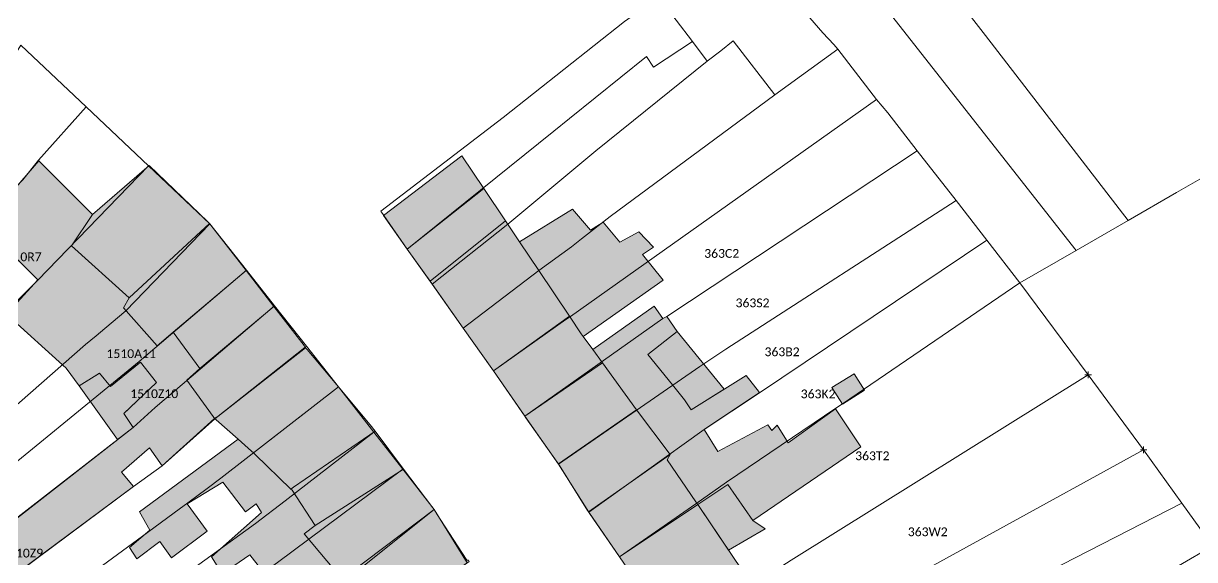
# Model space of a CAD drawing. Header units: metres. Extents: x 113120 to 240396, y 120329 to 242116.
# Drawn here: x 116794.5 to 116901.3, y 121909.5 to 121958.4 of the extents above; entities that cross this region are included whole.
import ezdxf

# ---------------------------------------------------------------- set-up
doc = ezdxf.new("R2010")
doc.units = ezdxf.units.M
doc.header["$LTSCALE"] = 3
doc.header["$PDMODE"] = 2
doc.header["$PDSIZE"] = 0.3
for name, color, linetype, lineweight in [('Bpn_CaPa', 78, 'Continuous', 0), ('Bpn_ReBu', 4, 'Continuous', 0), ('Bpt_CaNu', 7, 'Continuous', 0), ('Bpt_PrSt', 7, 'Continuous', 0), ('Hachure bâtiment', 11, 'Continuous', 0)]:
    doc.layers.add(name, color=color, linetype=linetype, lineweight=lineweight)
doc.styles.add('Legend', font='')
doc.styles.get('Legend').set_extended_font_data('Calibri')

msp = doc.modelspace()

# ---------------------------------------------------------------- hatches: boundary and pattern name
at = {"layer": 'Hachure bâtiment'}
h = msp.add_hatch(color=256, dxfattribs=at)
h.dxf.hatch_style = 1
h.paths.add_polyline_path([(116800.8, 121940.94), (116798.89, 121938.08), (116804.15, 121933.34), (116803.62, 121932.42), (116806.71, 121928.97), (116808.17, 121930.21), (116810.6, 121926.9), (116809.42, 121925.83), (116811.81, 121922.53), (116811.94, 121922.35), (116807.17, 121918.03), (116806, 121919.65), (116803.45, 121917.45), (116804.55, 121916.15), (116794.17, 121908.43), (116793.4, 121909.32), (116792.2, 121908.43), (116790.6, 121910.68), (116804.52, 121921.52), (116803.68, 121922.8), (116806.63, 121925.63), (116805.2, 121927.48), (116802.44, 121925.27), (116801.45, 121926.48), (116799.6, 121925.32), (116798.4, 121926.92), (116792.97, 121931.85), (116795.83, 121934.97), (116790.8, 121939.92), (116789.43, 121938.43), (116788.37, 121939.48), (116790.55, 121941.48), (116791.45, 121940.68), (116795.92, 121945.84)])
h = msp.add_hatch(color=256, dxfattribs=at)
h.dxf.hatch_style = 1
h.paths.add_polyline_path([(116836.5, 121943.3), (116829.52, 121937.78), (116827.35, 121940.85), (116834.5, 121946.29)])
h = msp.add_hatch(color=256, dxfattribs=at)
h.dxf.hatch_style = 1
h.paths.add_polyline_path([(116811.32, 121940.28), (116811.48, 121940.12), (116804.15, 121933.34), (116798.89, 121938.08), (116800.8, 121940.94), (116805.97, 121945.4)], flags=17)
h = msp.add_hatch(color=256, dxfattribs=at)
h.dxf.hatch_style = 1
h.paths.add_polyline_path([(116838.48, 121940.36), (116831.6, 121934.85), (116829.52, 121937.78), (116836.5, 121943.3)])
h = msp.add_hatch(color=256, dxfattribs=at)
h.dxf.hatch_style = 1
h.paths.add_polyline_path([(116846.23, 121939.52), (116847.37, 121940.23), (116848.92, 121938.4), (116850.63, 121939.37), (116851.97, 121937.95), (116850.97, 121937.28), (116852.85, 121934.95), (116845.55, 121929.82), (116845.39, 121930.05), (116844.3, 121931.68), (116841.52, 121935.83), (116839.76, 121938.44), (116844.6, 121941.43)])
h.paths.add_polyline_path([(116858.42, 121925), (116855.4, 121923.12), (116854.8, 121924.03), (116853.7, 121925.4), (116851.45, 121928.17), (116854.12, 121930.28)], flags=16)
h = msp.add_hatch(color=256, dxfattribs=at)
h.dxf.hatch_style = 1
h.paths.add_polyline_path([(116839.76, 121938.44), (116841.52, 121935.83), (116834.62, 121930.58), (116831.6, 121934.85), (116838.48, 121940.36)])
h = msp.add_hatch(color=256, dxfattribs=at)
h.dxf.hatch_style = 1
h.paths.add_polyline_path([(116811.6, 121939.97), (116814.81, 121935.83), (116808.17, 121930.21), (116806.71, 121928.97), (116803.62, 121932.42), (116804.15, 121933.34), (116811.48, 121940.12)])
h = msp.add_hatch(color=256, dxfattribs=at)
h.dxf.hatch_style = 1
h.paths.add_polyline_path([(116817.35, 121932.54), (116810.6, 121926.9), (116808.17, 121930.21), (116814.81, 121935.83)])
h = msp.add_hatch(color=256, dxfattribs=at)
h.dxf.hatch_style = 1
h.paths.add_polyline_path([(116844.3, 121931.68), (116837.39, 121926.68), (116837.22, 121926.91), (116834.62, 121930.58), (116841.52, 121935.83)])
h = msp.add_hatch(color=256, dxfattribs=at)
h.dxf.hatch_style = 1
h.paths.add_polyline_path([(116820.1, 121928.98), (116820.25, 121928.79), (116812.23, 121922.53), (116811.94, 121922.35), (116811.81, 121922.53), (116809.42, 121925.83), (116810.6, 121926.9), (116817.35, 121932.54)])
h = msp.add_hatch(color=256, dxfattribs=at)
h.dxf.hatch_style = 1
h.paths.add_polyline_path([(116858.42, 121925), (116855.4, 121923.12), (116854.8, 121924.03), (116853.7, 121925.4), (116851.45, 121928.17), (116854.12, 121930.28)], flags=16)
h.paths.add_polyline_path([(116852.83, 121931.45), (116853.2, 121931.65), (116854.12, 121930.28), (116851.45, 121928.17), (116853.7, 121925.4), (116854.8, 121924.03), (116855.4, 121923.12), (116860.43, 121926.25), (116861.63, 121924.72), (116856.6, 121921.35), (116857.83, 121919.32), (116862.4, 121921.77), (116862.77, 121921.25), (116863.25, 121921.72), (116864.25, 121920.12), (116868.57, 121923.22), (116870.88, 121919.77), (116861.03, 121913.03), (116858.75, 121916.32), (116856.02, 121914.49), (116855.85, 121914.73), (116853.23, 121918.57), (116853.51, 121919.07), (116850.43, 121923.12), (116847.31, 121927.4), (116846.43, 121928.62), (116852.05, 121932.57)])
h = msp.add_hatch(color=256, dxfattribs=at)
h.dxf.hatch_style = 1
h.paths.add_polyline_path([(116845.39, 121930.05), (116845.55, 121929.82), (116846.43, 121928.62), (116847.31, 121927.4), (116840.25, 121922.54), (116840.13, 121922.72), (116837.39, 121926.68), (116844.3, 121931.68)])
h = msp.add_hatch(color=256, dxfattribs=at)
h.dxf.hatch_style = 1
h.paths.add_polyline_path([(116820.39, 121928.63), (116823.24, 121925.22), (116815.5, 121919.21), (116815.32, 121919.37), (116814.08, 121920.46), (116812.08, 121922.23), (116811.94, 121922.35), (116812.23, 121922.53), (116820.25, 121928.79)])
h = msp.add_hatch(color=256, dxfattribs=at)
h.dxf.hatch_style = 1
h.paths.add_polyline_path([(116803.09, 121920.41), (116803.09, 121920.41), (116802.32, 121921.49), (116800.66, 121923.83), (116799.6, 121925.32), (116801.34, 121926.41), (116801.45, 121926.48), (116802.44, 121925.27), (116804.68, 121927.07), (116805.2, 121927.48), (116805.2, 121927.48), (116806.63, 121925.63), (116804.28, 121923.37), (116804.11, 121923.22), (116803.68, 121922.8), (116804.52, 121921.52), (116803.34, 121920.6)], flags=17)
h = msp.add_hatch(color=256, dxfattribs=at)
h.dxf.hatch_style = 1
h.paths.add_polyline_path([(116850.43, 121923.12), (116843.3, 121918.22), (116843.18, 121918.37), (116840.34, 121922.41), (116840.25, 121922.54), (116847.31, 121927.4)])
h = msp.add_hatch(color=256, dxfattribs=at)
h.dxf.hatch_style = 1
h.paths.add_polyline_path([(116871.23, 121924.92), (116869.2, 121923.65), (116868.23, 121925.15), (116870.28, 121926.4)])
h = msp.add_hatch(color=256, dxfattribs=at)
h.dxf.hatch_style = 1
h.paths.add_polyline_path([(116826.25, 121921.62), (116826.59, 121921.17), (116819.14, 121916.07), (116818.91, 121915.91), (116815.64, 121919.06), (116815.5, 121919.21), (116823.24, 121925.22)])
h = msp.add_hatch(color=256, dxfattribs=at)
h.dxf.hatch_style = 1
h.paths.add_polyline_path([(116853.51, 121919.07), (116846.05, 121913.82), (116845.97, 121913.95), (116843.4, 121918.06), (116843.3, 121918.22), (116850.43, 121923.12)])
h = msp.add_hatch(color=256, dxfattribs=at)
h.dxf.hatch_style = 1
h.paths.add_polyline_path([(116829.17, 121917.73), (116821.11, 121912.58), (116819.03, 121915.81), (116818.91, 121915.91), (116819.14, 121916.07), (116826.59, 121921.17)])
h = msp.add_hatch(color=256, dxfattribs=at)
h.dxf.hatch_style = 1
h.paths.add_polyline_path([(116815.32, 121919.37), (116815.5, 121919.21), (116815.64, 121919.06), (116818.91, 121915.91), (116819.03, 121915.81), (116821.11, 121912.58), (116820.12, 121911.81), (116823.6, 121907.67), (116824.75, 121908.53), (116824.87, 121908.37), (116825.01, 121908.19), (116828.08, 121904.24), (116829.4, 121902.03), (116823.6, 121897.85), (116822.68, 121899.35), (116822, 121898.77), (116823, 121897.48), (116820.15, 121895.55), (116819.25, 121897.05), (116818.65, 121896.77), (116817.52, 121898.48), (116820.32, 121900.48), (116818.12, 121903.55), (116817.05, 121902.63), (116816.86, 121902.9), (116815.15, 121905.28), (116811.63, 121902.88), (116810.8, 121904.08), (116816.12, 121908.65), (116815.15, 121909.92), (116812.63, 121908.17), (116811.67, 121909.73), (116816.23, 121913.77), (116815.75, 121914.55), (116814.75, 121913.83), (116812.68, 121916.52), (116809.43, 121914.55), (116811.28, 121912.08), (116808, 121909.65), (116806.95, 121911.12), (116804.85, 121909.55), (116804.18, 121910.59), (116806.05, 121912.15), (116805.08, 121913.83), (116814.08, 121920.46)])
h = msp.add_hatch(color=256, dxfattribs=at)
h.dxf.hatch_style = 1
h.paths.add_polyline_path([(116853.23, 121918.57), (116855.85, 121914.73), (116856.02, 121914.49), (116848.87, 121909.72), (116846.18, 121913.64), (116846.05, 121913.82), (116853.51, 121919.07)])
h = msp.add_hatch(color=256, dxfattribs=at)
h.dxf.hatch_style = 1
h.paths.add_polyline_path([(116831.84, 121914.2), (116831.97, 121914.03), (116824.87, 121908.37), (116824.75, 121908.53), (116823.6, 121907.67), (116820.12, 121911.81), (116821.11, 121912.58), (116829.17, 121917.73)])
h = msp.add_hatch(color=256, dxfattribs=at)
h.dxf.hatch_style = 1
h.paths.add_polyline_path([(116861.03, 121913.03), (116862.17, 121912.29), (116858.82, 121910.34), (116856.02, 121914.49), (116858.75, 121916.32)])
h = msp.add_hatch(color=256, dxfattribs=at)
h.dxf.hatch_style = 1
h.paths.add_polyline_path([(116832.07, 121913.88), (116832.19, 121913.69), (116834.94, 121909.43), (116835.09, 121909.43), (116835.17, 121909.3), (116828.08, 121904.24), (116825.01, 121908.19), (116824.87, 121908.37), (116831.97, 121914.03)])
h = msp.add_hatch(color=256, dxfattribs=at)
h.dxf.hatch_style = 1
h.paths.add_polyline_path([(116861.1, 121906.97), (116854.07, 121902.17), (116853.96, 121902.33), (116848.87, 121909.72), (116856.02, 121914.49)])

# ---------------------------------------------------------------- linework, layer by layer
at = {"layer": 'Bpn_CaPa'}
for points in [[(116900.17, 121914.62), (116896.68, 121919.48), (116891.62, 121926.31), (116885.4, 121934.71), (116890.52, 121937.65), (116895.28, 121940.4), (116899.69, 121942.94), (116902.24, 121944.41), (116910.15, 121948.97), (116922.5, 121956.09), (116917.97, 121981.87), (116952.42, 121987.94), (116959.4, 121950.7), (116902.9, 121910.83), (116900.17, 121914.62)], [(116870.4, 121972.92), (116877.45, 121963.46), (116882.27, 121957.26), (116895.28, 121940.4), (116890.52, 121937.65), (116872.69, 121960.34), (116871.17, 121962.56), (116865.06, 121970.54), (116870.4, 121972.92)], [(116879.57, 121942.21), (116876.03, 121946.75), (116873.34, 121950.2), (116872.33, 121951.42), (116868.78, 121956), (116868.41, 121956.43), (116867.42, 121957.49), (116865.83, 121959.33), (116859.23, 121967.89), (116865.06, 121970.54), (116871.17, 121962.56), (116872.69, 121960.34), (116890.52, 121937.65), (116885.4, 121934.71), (116882.37, 121938.61), (116879.57, 121942.21)], [(116855.53, 121956.7), (116851.97, 121954.37), (116851.35, 121955.34), (116844.32, 121949.68), (116842.89, 121948.54), (116829.52, 121937.78), (116827.1, 121941.23), (116838.27, 121949.77), (116849.32, 121958.52), (116852.45, 121960.75), (116854.05, 121958.65), (116855.53, 121956.7)], [(116773.55, 121932.25), (116782.74, 121942.26), (116786.85, 121946.75), (116790.9, 121950.97), (116794.28, 121956.36), (116800.23, 121950.74), (116795.89, 121945.88), (116794.46, 121944.1), (116788.24, 121937.61), (116787.23, 121936.39), (116778.72, 121927.11), (116774.48, 121931.31), (116773.55, 121932.25)], [(116855.53, 121956.7), (116856.87, 121954.92), (116846.71, 121946.73), (116838.68, 121940.06), (116831.79, 121934.58), (116829.52, 121937.78), (116842.89, 121948.54), (116844.32, 121949.68), (116851.35, 121955.34), (116851.97, 121954.37), (116855.53, 121956.7)], [(116831.79, 121934.58), (116838.68, 121940.06), (116846.71, 121946.73), (116856.87, 121954.92), (116858.11, 121955.85), (116859.25, 121956.77), (116863.03, 121951.83), (116848.02, 121940.75), (116845.41, 121938.71), (116844.5, 121938), (116841.52, 121935.83), (116834.62, 121930.58), (116831.79, 121934.58)], [(116872.33, 121951.42), (116844.4, 121931.65), (116843.98, 121931.35), (116837.39, 121926.68), (116834.62, 121930.58), (116841.52, 121935.83), (116844.5, 121938), (116845.41, 121938.71), (116848.02, 121940.75), (116863.03, 121951.83), (116868.78, 121956), (116872.33, 121951.42)], [(116876.03, 121946.75), (116853.2, 121931.65), (116852.83, 121931.45), (116840.25, 121922.54), (116837.39, 121926.68), (116843.98, 121931.35), (116844.4, 121931.65), (116872.33, 121951.42), (116873.34, 121950.2), (116876.03, 121946.75)], [(116805.93, 121945.36), (116795.81, 121934.94), (116783.32, 121922.43), (116780.27, 121925.43), (116778.72, 121927.11), (116787.23, 121936.39), (116788.24, 121937.61), (116794.46, 121944.1), (116795.89, 121945.88), (116800.23, 121950.74), (116805.93, 121945.36)], [(116879.57, 121942.21), (116858.57, 121928.65), (116856.21, 121927.08), (116843.32, 121918.18), (116840.25, 121922.54), (116852.83, 121931.45), (116853.2, 121931.65), (116876.03, 121946.75), (116879.57, 121942.21)], [(116762.3, 121908.67), (116768.15, 121913.53), (116771.66, 121910.05), (116783.32, 121922.43), (116795.81, 121934.94), (116805.93, 121945.36), (116811.51, 121940.09), (116803.85, 121932.16), (116801.94, 121930.54), (116801.15, 121929.86), (116800.16, 121929.09), (116787.87, 121918.31), (116790.45, 121915.6), (116792.97, 121912.53), (116763.35, 121889.36), (116761.52, 121892.37), (116755.2, 121900.95), (116754.37, 121902.08), (116762.3, 121908.67)], [(116846.07, 121913.8), (116843.32, 121918.18), (116856.21, 121927.08), (116858.57, 121928.65), (116879.57, 121942.21), (116882.37, 121938.61), (116861.65, 121924.68), (116856.6, 121921.35), (116846.07, 121913.8)], [(116811.51, 121940.09), (116814.84, 121935.86), (116805.07, 121927.55), (116804.73, 121927.26), (116790.45, 121915.6), (116787.87, 121918.31), (116800.16, 121929.09), (116801.15, 121929.86), (116801.94, 121930.54), (116803.85, 121932.16), (116811.51, 121940.09)], [(116846.07, 121913.8), (116856.6, 121921.35), (116861.65, 121924.68), (116882.37, 121938.61), (116885.4, 121934.71), (116869.2, 121923.67), (116868.6, 121923.27), (116858.62, 121916.53), (116855.83, 121914.55), (116848.87, 121909.72), (116846.07, 121913.8)], [(116817.42, 121932.6), (116806.53, 121923.34), (116804.52, 121921.52), (116794.04, 121913.36), (116792.97, 121912.53), (116790.45, 121915.6), (116804.73, 121927.26), (116805.07, 121927.55), (116814.84, 121935.86), (116817.42, 121932.6)], [(116891.62, 121926.31), (116864.52, 121909.41), (116860.96, 121907.13), (116853.95, 121902.35), (116848.87, 121909.72), (116855.83, 121914.55), (116858.62, 121916.53), (116868.6, 121923.27), (116869.2, 121923.67), (116885.4, 121934.71), (116891.62, 121926.31)], [(116817.42, 121932.6), (116820.32, 121928.93), (116811.98, 121922.31), (116807.17, 121918.03), (116804.55, 121916.15), (116796.52, 121910.18), (116764.96, 121886.72), (116763.35, 121889.36), (116792.97, 121912.53), (116794.04, 121913.36), (116804.52, 121921.52), (116806.53, 121923.34), (116817.42, 121932.6)], [(116820.32, 121928.93), (116823.24, 121925.22), (116812.51, 121916.9), (116811.26, 121915.96), (116809.51, 121914.65), (116808.71, 121914.06), (116805.38, 121911.6), (116766.93, 121883.47), (116764.96, 121886.72), (116796.52, 121910.18), (116804.55, 121916.15), (116807.17, 121918.03), (116811.98, 121922.31), (116820.32, 121928.93)], [(116891.62, 121926.31), (116896.68, 121919.48), (116869.23, 121904.42), (116868.34, 121903.92), (116864.83, 121901.53), (116857.72, 121896.89), (116853.95, 121902.35), (116860.96, 121907.13), (116864.52, 121909.41), (116891.62, 121926.31)], [(116823.24, 121925.22), (116826.47, 121921.08), (116818.37, 121914.84), (116815.67, 121912.76), (116769.44, 121879.35), (116767.93, 121881.83), (116766.93, 121883.47), (116805.38, 121911.6), (116808.71, 121914.06), (116809.51, 121914.65), (116811.26, 121915.96), (116812.51, 121916.9), (116823.24, 121925.22)], [(116771.61, 121875.79), (116769.44, 121879.35), (116815.67, 121912.76), (116818.37, 121914.84), (116826.47, 121921.08), (116829.1, 121917.71), (116817.69, 121909.22), (116771.61, 121875.79)], [(116896.68, 121919.48), (116900.17, 121914.62), (116868.67, 121898.48), (116867.79, 121897.88), (116860.49, 121892.92), (116857.72, 121896.89), (116864.83, 121901.53), (116868.34, 121903.92), (116869.23, 121904.42), (116896.68, 121919.48)], [(116774.31, 121871.34), (116771.61, 121875.79), (116817.69, 121909.22), (116829.1, 121917.71), (116831.97, 121914.03), (116824.15, 121908.14), (116820.36, 121905.35), (116815.08, 121901.45), (116774.31, 121871.34)], [(116902.99, 121910.72), (116877.93, 121896.16), (116872.9, 121892.75), (116865.18, 121886.95), (116863.76, 121885.91), (116859.17, 121891.94), (116860.49, 121892.92), (116867.79, 121897.88), (116868.67, 121898.48), (116900.17, 121914.62), (116902.9, 121910.83), (116902.99, 121910.72)], [(116834.99, 121909.17), (116825.87, 121902.66), (116827.3, 121900.66), (116822.62, 121897.32), (116821.7, 121898.55), (116819.73, 121897.07), (116814.52, 121893.14), (116813.63, 121894.12), (116812.45, 121893.26), (116777.16, 121866.66), (116774.31, 121871.34), (116815.08, 121901.45), (116820.36, 121905.35), (116824.15, 121908.14), (116831.97, 121914.03), (116834.99, 121909.17)], [(116866.89, 121881.79), (116863.76, 121885.91), (116865.18, 121886.95), (116872.9, 121892.75), (116877.93, 121896.16), (116902.99, 121910.72), (116905.86, 121906.92), (116882.38, 121893.43), (116880.72, 121892.48), (116875.96, 121888.8), (116868.28, 121882.87), (116866.89, 121881.79)]]:
    msp.add_lwpolyline(points, close=True, dxfattribs=at)
at = {"layer": 'Bpn_ReBu'}
for points in [[(116791.45, 121940.68), (116795.92, 121945.84), (116800.8, 121940.94), (116800.8, 121940.94), (116798.89, 121938.08), (116804.15, 121933.34), (116803.62, 121932.42), (116806.71, 121928.97), (116808.17, 121930.21), (116810.6, 121926.9), (116809.42, 121925.83), (116811.81, 121922.53), (116811.94, 121922.35), (116807.17, 121918.03), (116806, 121919.65), (116803.45, 121917.45), (116804.55, 121916.15), (116794.17, 121908.43)], [(116790.6, 121910.68), (116804.52, 121921.52), (116803.68, 121922.8), (116806.63, 121925.63), (116805.2, 121927.48), (116802.44, 121925.27), (116801.45, 121926.48), (116799.6, 121925.32), (116798.4, 121926.92), (116792.97, 121931.85), (116795.83, 121934.97), (116790.8, 121939.92)], [(116816.12, 121908.65), (116815.15, 121909.92), (116812.63, 121908.17), (116811.67, 121909.73), (116816.23, 121913.77), (116815.75, 121914.55), (116814.75, 121913.83), (116812.68, 121916.52), (116809.43, 121914.55), (116811.28, 121912.08), (116808, 121909.65), (116806.95, 121911.12), (116804.85, 121909.55), (116804.18, 121910.59), (116806.05, 121912.15), (116805.08, 121913.83), (116814.08, 121920.46), (116815.32, 121919.37), (116815.32, 121919.37), (116815.5, 121919.21), (116815.64, 121919.06), (116818.91, 121915.91), (116819.03, 121915.81), (116821.11, 121912.58), (116820.12, 121911.81), (116823.6, 121907.67)]]:
    msp.add_lwpolyline(points, dxfattribs=at)
for points in [[(116836.5, 121943.3), (116829.52, 121937.78), (116827.35, 121940.85), (116834.5, 121946.29), (116836.5, 121943.3)], [(116811.32, 121940.28), (116811.48, 121940.12), (116804.15, 121933.34), (116798.89, 121938.08), (116800.8, 121940.94), (116805.97, 121945.4), (116811.32, 121940.28)], [(116838.48, 121940.36), (116831.6, 121934.85), (116829.52, 121937.78), (116836.5, 121943.3), (116838.48, 121940.36)], [(116846.23, 121939.52), (116847.37, 121940.23), (116848.92, 121938.4), (116850.63, 121939.37), (116851.97, 121937.95), (116850.97, 121937.28), (116852.85, 121934.95), (116845.55, 121929.82), (116845.39, 121930.05), (116844.3, 121931.68), (116841.52, 121935.83), (116839.76, 121938.44), (116844.6, 121941.43), (116846.23, 121939.52)], [(116839.76, 121938.44), (116841.52, 121935.83), (116834.62, 121930.58), (116831.6, 121934.85), (116838.48, 121940.36), (116839.76, 121938.44)], [(116811.6, 121939.97), (116814.81, 121935.83), (116808.17, 121930.21), (116806.71, 121928.97), (116803.62, 121932.42), (116804.15, 121933.34), (116811.48, 121940.12), (116811.6, 121939.97)], [(116817.35, 121932.54), (116810.6, 121926.9), (116808.17, 121930.21), (116814.81, 121935.83), (116817.35, 121932.54)], [(116844.3, 121931.68), (116837.39, 121926.68), (116837.22, 121926.91), (116834.62, 121930.58), (116841.52, 121935.83), (116844.3, 121931.68)], [(116820.1, 121928.98), (116820.25, 121928.79), (116812.23, 121922.53), (116811.94, 121922.35), (116811.81, 121922.53), (116809.42, 121925.83), (116810.6, 121926.9), (116817.35, 121932.54), (116820.1, 121928.98)], [(116852.83, 121931.45), (116853.2, 121931.65), (116854.12, 121930.28), (116851.45, 121928.17), (116853.7, 121925.4), (116854.8, 121924.03), (116855.4, 121923.12), (116860.43, 121926.25), (116861.63, 121924.72), (116856.6, 121921.35), (116857.83, 121919.32), (116862.4, 121921.77), (116862.77, 121921.25), (116863.25, 121921.72), (116864.25, 121920.12), (116868.57, 121923.22), (116870.88, 121919.77), (116861.03, 121913.03), (116858.75, 121916.32), (116856.02, 121914.49), (116855.85, 121914.73), (116853.23, 121918.57), (116853.51, 121919.07), (116850.43, 121923.12), (116847.31, 121927.4), (116846.43, 121928.62), (116852.05, 121932.57), (116852.83, 121931.45)], [(116845.39, 121930.05), (116845.55, 121929.82), (116846.43, 121928.62), (116847.31, 121927.4), (116840.25, 121922.54), (116840.13, 121922.72), (116837.39, 121926.68), (116844.3, 121931.68), (116845.39, 121930.05)], [(116858.42, 121925), (116855.4, 121923.12), (116854.8, 121924.03), (116853.7, 121925.4), (116851.45, 121928.17), (116854.12, 121930.28), (116858.42, 121925)], [(116820.39, 121928.63), (116823.24, 121925.22), (116815.5, 121919.21), (116815.32, 121919.37), (116814.08, 121920.46), (116812.08, 121922.23), (116811.94, 121922.35), (116812.23, 121922.53), (116820.25, 121928.79), (116820.39, 121928.63)], [(116803.09, 121920.41), (116803.09, 121920.41), (116802.32, 121921.49), (116800.66, 121923.83), (116799.6, 121925.32), (116801.34, 121926.41), (116801.45, 121926.48), (116802.44, 121925.27), (116804.68, 121927.07), (116805.2, 121927.48), (116805.2, 121927.48), (116806.63, 121925.63), (116804.28, 121923.37), (116804.11, 121923.22), (116803.68, 121922.8), (116804.52, 121921.52), (116803.34, 121920.6), (116803.09, 121920.41)], [(116850.43, 121923.12), (116843.3, 121918.22), (116843.18, 121918.37), (116840.34, 121922.41), (116840.25, 121922.54), (116847.31, 121927.4), (116850.43, 121923.12)], [(116871.23, 121924.92), (116869.2, 121923.65), (116868.23, 121925.15), (116870.28, 121926.4), (116871.23, 121924.92)], [(116826.25, 121921.62), (116826.59, 121921.17), (116819.14, 121916.07), (116818.91, 121915.91), (116815.64, 121919.06), (116815.5, 121919.21), (116823.24, 121925.22), (116826.25, 121921.62)], [(116853.51, 121919.07), (116846.05, 121913.82), (116845.97, 121913.95), (116843.4, 121918.06), (116843.3, 121918.22), (116850.43, 121923.12), (116853.51, 121919.07)], [(116829.17, 121917.73), (116821.11, 121912.58), (116819.03, 121915.81), (116818.91, 121915.91), (116819.14, 121916.07), (116826.59, 121921.17), (116829.17, 121917.73)], [(116853.23, 121918.57), (116855.85, 121914.73), (116856.02, 121914.49), (116848.87, 121909.72), (116846.18, 121913.64), (116846.05, 121913.82), (116853.51, 121919.07), (116853.23, 121918.57)], [(116831.84, 121914.2), (116831.97, 121914.03), (116824.87, 121908.37), (116824.75, 121908.53), (116823.6, 121907.67), (116820.12, 121911.81), (116821.11, 121912.58), (116829.17, 121917.73), (116831.84, 121914.2)], [(116861.03, 121913.03), (116862.17, 121912.29), (116858.82, 121910.34), (116856.02, 121914.49), (116858.75, 121916.32), (116861.03, 121913.03)], [(116832.07, 121913.88), (116832.19, 121913.69), (116834.94, 121909.43), (116835.09, 121909.43), (116835.17, 121909.3), (116828.08, 121904.24), (116825.01, 121908.19), (116824.87, 121908.37), (116831.97, 121914.03), (116832.07, 121913.88)], [(116861.1, 121906.97), (116854.07, 121902.17), (116853.96, 121902.33), (116848.87, 121909.72), (116856.02, 121914.49), (116861.1, 121906.97)]]:
    msp.add_lwpolyline(points, close=True, dxfattribs=at)
at = {"layer": 'Bpt_PrSt'}
for p in [(116891.62, 121926.31), (116896.68, 121919.48)]:
    msp.add_point(p, dxfattribs=at)

# ---------------------------------------------------------------- texts
at = {"layer": 'Bpt_CaNu', "char_height": 0.8, "attachment_point": 7, "style": 'Legend'}
for s, insert in [('1510R7', (116792.33, 121936.67)), ('363C2', (116856.6, 121936.98)), ('363S2', (116859.46, 121932.47)), ('1510A11', (116802.08, 121927.84)), ('363B2', (116862.1, 121928.01)), ('1510Z10', (116804.25, 121924.19)), ('363K2', (116865.4, 121924.17)), ('363T2', (116870.37, 121918.53)), ('363W2', (116875.17, 121911.6)), ('1510Z9', (116792.56, 121909.66))]:
    msp.add_mtext(s, dxfattribs=dict(at, insert=insert))

doc.saveas('drawing.dxf')
